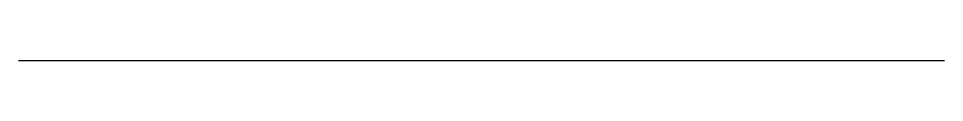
# Model space of a CAD drawing. Header units: millimetres. Extents: x 0 to 10, y 0 to 0.
import ezdxf

# ---------------------------------------------------------------- set-up
doc = ezdxf.new("R2010")
doc.units = ezdxf.units.MM

msp = doc.modelspace()

# ---------------------------------------------------------------- linework, layer by layer
at = {"layer": 'model'}
msp.add_line((0, 0), (10, 0), dxfattribs=at)

doc.saveas('drawing.dxf')
